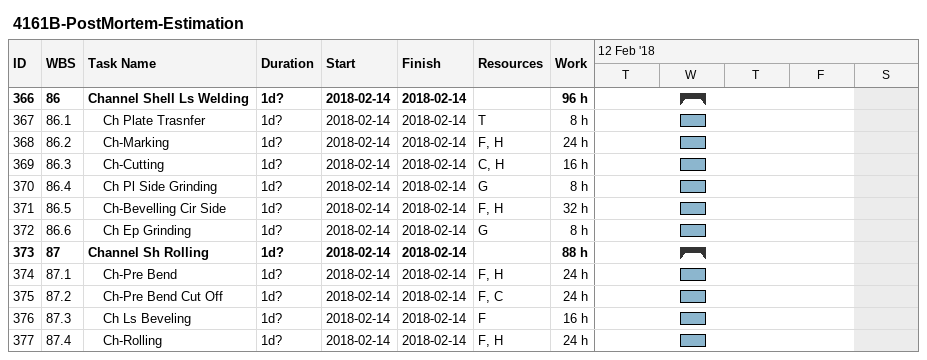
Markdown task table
4161B-PostMortem-Estimation

| ID | WBS | Task | Duration | Start | Finish | Resources | Work (h) |
|---|---|---|---|---|---|---|---|
| 366 | 86 | **Channel Shell Ls Welding** | 1d? | 2018-02-14 | 2018-02-14 |  | 96 |
| 367 | 86.1 | Ch Plate Trasnfer | 1d? | 2018-02-14 | 2018-02-14 | T | 8 |
| 368 | 86.2 | Ch-Marking | 1d? | 2018-02-14 | 2018-02-14 | F, H | 24 |
| 369 | 86.3 | Ch-Cutting | 1d? | 2018-02-14 | 2018-02-14 | C, H | 16 |
| 370 | 86.4 | Ch Pl Side Grinding | 1d? | 2018-02-14 | 2018-02-14 | G | 8 |
| 371 | 86.5 | Ch-Bevelling Cir Side | 1d? | 2018-02-14 | 2018-02-14 | F, H | 32 |
| 372 | 86.6 | Ch Ep Grinding | 1d? | 2018-02-14 | 2018-02-14 | G | 8 |
| 373 | 87 | **Channel Sh Rolling** | 1d? | 2018-02-14 | 2018-02-14 |  | 88 |
| 374 | 87.1 | Ch-Pre Bend | 1d? | 2018-02-14 | 2018-02-14 | F, H | 24 |
| 375 | 87.2 | Ch-Pre Bend Cut Off | 1d? | 2018-02-14 | 2018-02-14 | F, C | 24 |
| 376 | 87.3 | Ch Ls Beveling | 1d? | 2018-02-14 | 2018-02-14 | F | 16 |
| 377 | 87.4 | Ch-Rolling | 1d? | 2018-02-14 | 2018-02-14 | F, H | 24 |
